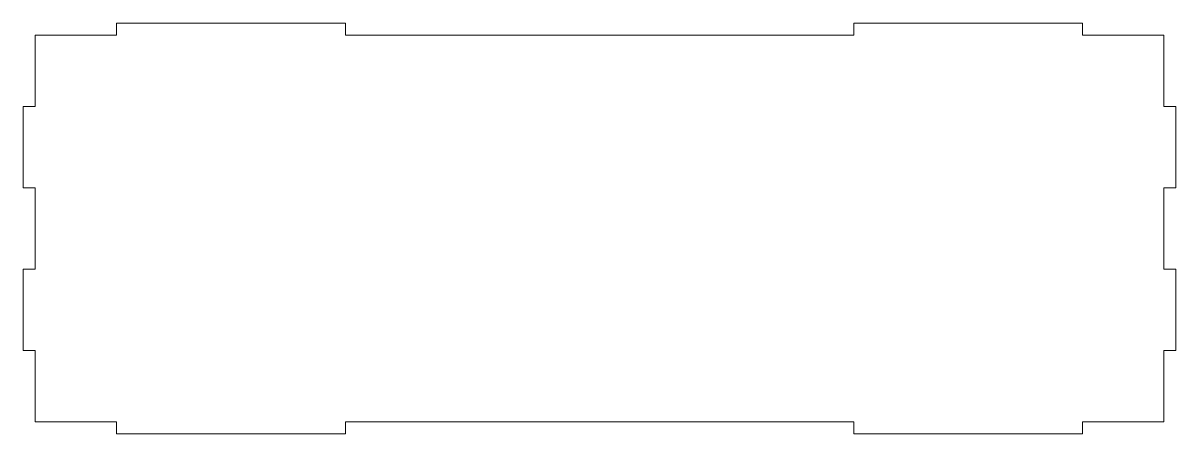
# Model space of a CAD drawing. Header units: millimetres. Extents: x 936 to 1503, y 509 to 711.
import ezdxf

# ---------------------------------------------------------------- set-up
doc = ezdxf.new("R2010")
doc.units = ezdxf.units.MM
doc.header["$MEASUREMENT"] = 0
doc.layers.get('0').update_dxf_attribs({"lineweight": 0})

msp = doc.modelspace()

# ---------------------------------------------------------------- linework, layer by layer
at = {"color": 18, "lineweight": 15, "true_color": 0x000000}
for p, q in [((1094.91, 711.13), (982.41, 711.13)), ((982.41, 711.13), (982.41, 705.13)), ((1094.91, 705.13), (1094.91, 711.13)), ((1457.41, 711.13), (1344.91, 711.13)), ((1344.91, 711.13), (1344.91, 705.13)), ((1457.41, 705.13), (1457.41, 711.13)), ((982.41, 705.13), (942.41, 705.13)), ((942.41, 705.13), (942.41, 670.13)), ((1344.91, 705.13), (1094.91, 705.13)), ((1497.41, 705.13), (1457.41, 705.13)), ((1497.41, 670.13), (1497.41, 705.13)), ((942.41, 670.13), (936.41, 670.13)), ((936.41, 670.13), (936.41, 630.13)), ((1503.41, 670.13), (1497.41, 670.13)), ((1503.41, 630.13), (1503.41, 670.13)), ((936.41, 630.13), (942.41, 630.13)), ((942.41, 630.13), (942.41, 590.13)), ((1497.41, 590.13), (1497.41, 630.13)), ((1497.41, 630.13), (1503.41, 630.13)), ((942.41, 590.13), (936.41, 590.13)), ((936.41, 590.13), (936.41, 550.13)), ((1503.41, 590.13), (1497.41, 590.13)), ((1503.41, 550.13), (1503.41, 590.13)), ((936.41, 550.13), (942.41, 550.13)), ((942.41, 550.13), (942.41, 515.13)), ((1497.41, 515.13), (1497.41, 550.13)), ((1497.41, 550.13), (1503.41, 550.13)), ((942.41, 515.13), (982.41, 515.13)), ((982.41, 515.13), (982.41, 509.13)), ((1094.91, 509.13), (1094.91, 515.13)), ((1094.91, 515.13), (1344.91, 515.13)), ((1344.91, 515.13), (1344.91, 509.13)), ((1457.41, 509.13), (1457.41, 515.13)), ((1457.41, 515.13), (1497.41, 515.13)), ((982.41, 509.13), (1094.91, 509.13)), ((1344.91, 509.13), (1457.41, 509.13))]:
    msp.add_line(p, q, dxfattribs=at)

doc.saveas('drawing.dxf')
